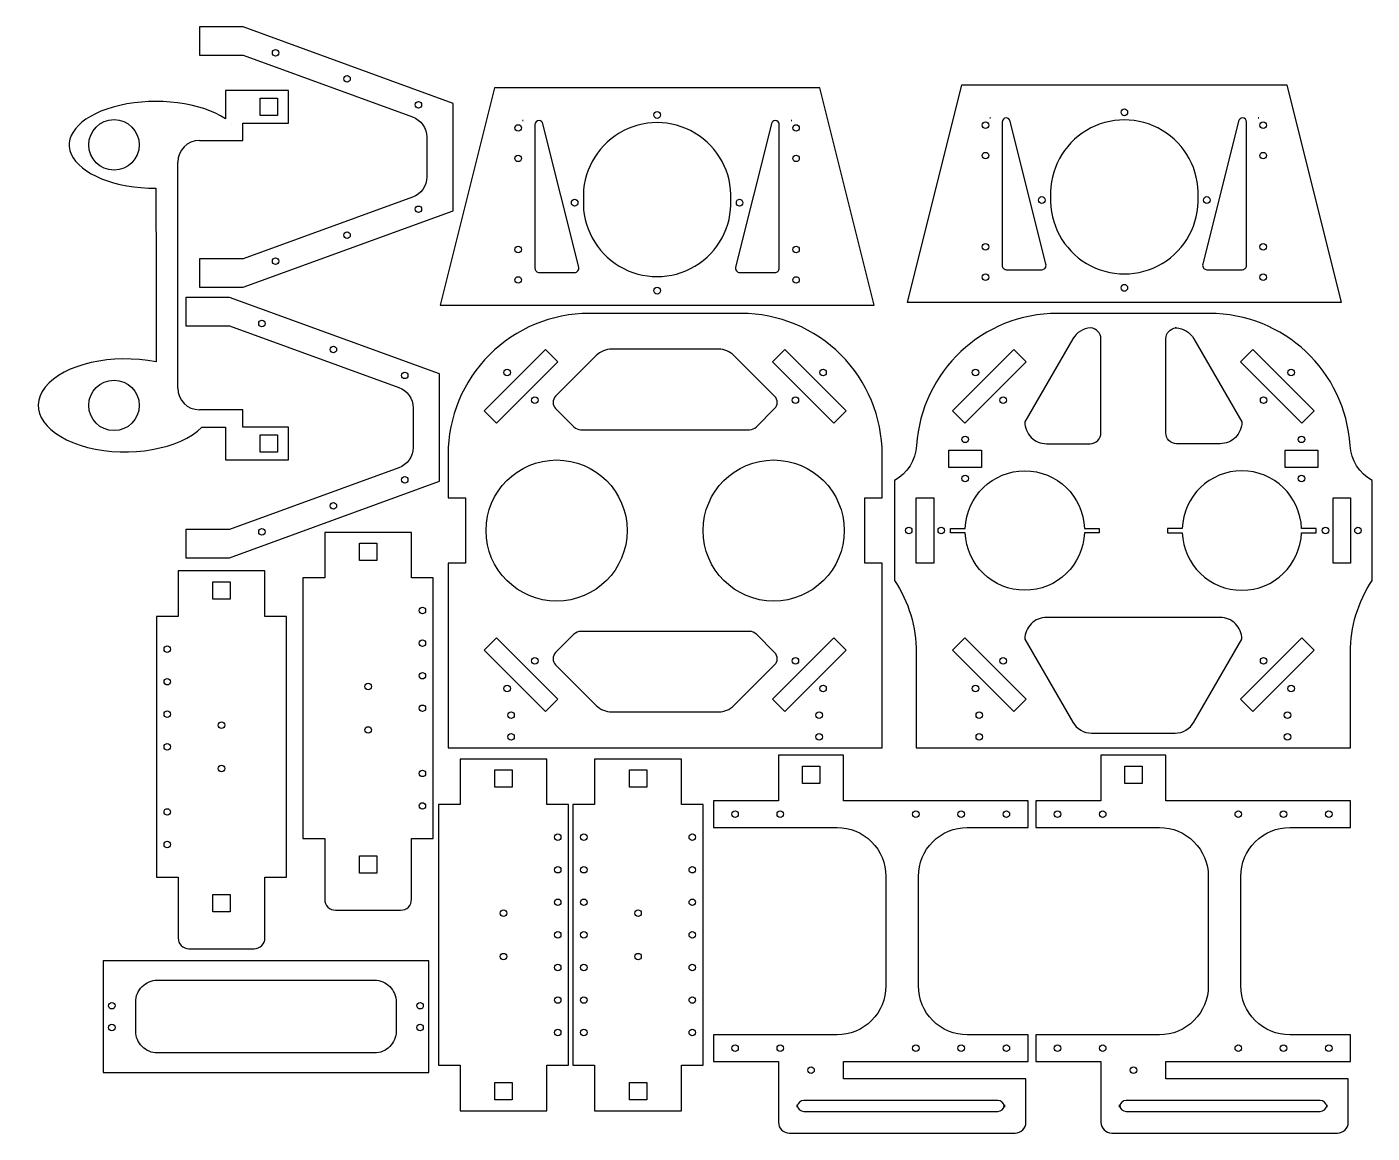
# Model space of a CAD drawing. Header units: millimetres. Extents: x -394 to 226, y -428 to 82.
import ezdxf

# ---------------------------------------------------------------- set-up
doc = ezdxf.new("R2010")
doc.units = ezdxf.units.MM
doc.header["$MEASUREMENT"] = 0

msp = doc.modelspace()

# ---------------------------------------------------------------- linework, layer by layer
for p, q in [((-273.58, 52.63), (-302.58, 52.63)), ((-302.58, 52.63), (-302.58, 39.63)), ((-273.58, 37.63), (-273.58, 52.63)), ((-294.58, 29.62), (-294.58, 37.63)), ((-294.58, 37.63), (-273.58, 37.63)), ((-314.58, 29.62), (-294.58, 29.62)), ((-324.58, -84.36), (-324.58, 19.62)), ((-334.6, 7.63), (-334.58, -32.37)), ((-334.58, -32.37), (-334.58, -72.37)), ((-294.58, -94.36), (-314.58, -94.36)), ((-294.58, -102.37), (-294.58, -94.36)), ((-313.48, -102.37), (-302.58, -102.37)), ((-302.58, -102.37), (-302.58, -117.37)), ((-273.58, -102.37), (-294.58, -102.37)), ((-273.58, -117.37), (-273.58, -102.37)), ((-302.58, -117.37), (-273.58, -117.37))]:
    msp.add_line(p, q)
for points in [[(-314.47, -37.95), (-294.47, -37.95), (-197.61, -2.7), (-197.61, 46.7), (-294.47, 81.95), (-314.47, 81.95), (-314.47, 68.92), (-294.47, 68.92), (-216.44, 40.52, -0.315299), (-209.86, 31.12), (-209.86, 12.88, -0.315299), (-216.44, 3.49), (-294.47, -24.92), (-314.47, -24.92)], [(-165.69, 38.87), (-165.41, 38.87, 0.01709), (-165.55, 38.86, 0.01709)], [(-156.32, 37.35, 0.325148), (-158.12, 38.86, 0.394332), (-159.98, 36.87), (-159.98, -29.13, 0.414214), (-157.98, -31.13), (-141.76, -31.13, 0.487928), (-139.82, -28.65)], [(-137.66, 2.41, 1.043777), (-69.72, 2.41, 1.043777)], [(-47.39, 36.87, 0.394332), (-49.26, 38.86, 0.325148), (-51.06, 37.35), (-67.56, -28.65, 0.487928), (-65.62, -31.13), (-49.39, -31.13, 0.414214), (-47.39, -29.13)], [(-41.96, 38.87), (-41.69, 38.87, 0.01709), (-41.82, 38.86, 0.01709)], [(49.58, 40.13), (49.86, 40.13, 0.01709), (49.72, 40.12, 0.01709)], [(58.96, 38.61, 0.325148), (57.15, 40.12, 0.394332), (55.29, 38.13), (55.29, -27.87, 0.414214), (57.29, -29.87), (73.52, -29.87, 0.487928), (75.46, -27.39)], [(77.62, 3.67, 1.043777), (145.55, 3.67, 1.043777)], [(167.88, 38.13, 0.394332), (166.02, 40.12, 0.325148), (164.21, 38.61), (147.71, -27.39, 0.487928), (149.65, -29.87), (165.88, -29.87, 0.414214), (167.88, -27.87)], [(173.31, 40.13), (173.58, 40.13, 0.01709), (173.45, 40.12, 0.01709)], [(-320.77, -162.54), (-300.77, -162.54), (-203.9, -127.28), (-203.9, -77.89), (-300.77, -42.63), (-320.77, -42.63), (-320.77, -55.67), (-300.77, -55.67), (-222.73, -84.07, -0.315299), (-216.15, -93.47), (-216.15, -111.7, -0.315299), (-222.73, -121.1), (-300.77, -149.5), (-320.77, -149.5)], [(0, -115, 0.414214), (-65, -50), (-135, -50, 0.414214), (-200, -115), (-200, -135), (-192, -135), (-192, -165), (-200, -165), (-200, -250), (0, -250), (0, -165), (-8, -165), (-8, -135), (0, -135)], [(215.6, -110.86, 0.395648), (150.73, -50), (80.73, -50, 0.395648), (15.86, -110.86, -0.253573), (5.73, -127), (5.73, -173, -0.147477), (15.73, -206.17), (15.73, -250), (215.73, -250), (215.73, -206.17, -0.147477), (225.73, -173), (225.73, -127, -0.253573)], [(100.78, -61.7, 0.396719), (96.08, -56.71, 0.256595), (87.84, -61.7), (65.73, -100, 0.414214), (75.73, -110), (95.78, -110, 0.414214), (100.78, -105)], [(130.68, -105), (130.68, -61.7, -0.396719), (135.38, -56.71, -0.015025), (135.68, -56.7), (134.96, -56.7, -0.010623), (135.38, -56.71, -0.256595), (143.62, -61.7), (165.73, -100, -0.414214), (155.73, -110), (135.68, -110, -0.414214)], [(-150.46, -88.14, 0.414214), (-150.46, -93.8), (-142.03, -102.22, 0.198912), (-138.85, -103.54), (-61.15, -103.54, 0.198912), (-57.97, -102.22), (-49.54, -93.8, 0.414214), (-49.54, -88.14), (-68.29, -69.4, 0.198912), (-75.36, -66.47), (-124.64, -66.47, 0.198912), (-131.71, -69.4)], [(38.25, -151), (31.48, -151), (31.48, -149), (38.25, -149, -0.964274), (93.21, -149), (99.98, -149), (99.98, -151), (93.21, -151, -0.964274)], [(138.25, -151, 0.964274), (193.21, -151), (199.98, -151), (199.98, -149), (193.21, -149, 0.964274), (138.25, -149), (131.48, -149), (131.48, -151)], [(-216.86, -319.85), (-216.86, -291.85), (-206.86, -291.85), (-206.86, -171.85), (-216.86, -171.85), (-216.86, -150.85), (-256.86, -150.85), (-256.86, -171.85), (-266.86, -171.85), (-266.86, -291.85), (-256.86, -291.85), (-256.86, -319.85, 0.414214), (-251.86, -324.85), (-221.86, -324.85, 0.414214)], [(-284.39, -337.61), (-284.39, -309.61), (-274.39, -309.61), (-274.39, -189.61), (-284.39, -189.61), (-284.39, -168.61), (-324.39, -168.61), (-324.39, -189.61), (-334.39, -189.61), (-334.39, -309.61), (-324.39, -309.61), (-324.39, -337.61, 0.414214), (-319.39, -342.61), (-289.39, -342.61, 0.414214)], [(75.73, -190, 0.414214), (65.73, -200), (87.84, -238.3, 0.267949), (96.5, -243.3), (134.96, -243.3, 0.267949), (143.62, -238.3), (165.73, -200, 0.414214), (155.73, -190)], [(-57.97, -197.78, 0.198912), (-61.15, -196.46), (-138.85, -196.46, 0.198912), (-142.03, -197.78), (-150.46, -206.2, 0.414214), (-150.46, -211.86), (-131.71, -230.6, 0.198912), (-124.64, -233.53), (-75.36, -233.53, 0.198912), (-68.29, -230.6), (-49.54, -211.86, 0.414214), (-49.54, -206.2)], [(-77.79, -394.51), (-47.79, -394.51), (-47.79, -422.51, 0.414214), (-42.79, -427.51), (61.21, -427.51, 0.414214), (66.21, -422.51), (66.21, -402.51), (-17.79, -402.51), (-17.79, -394.51), (67.21, -394.51), (67.21, -382.26), (39.21, -382.26, -0.414214), (16.71, -359.76), (16.71, -309.26, -0.414214), (39.21, -286.76), (67.21, -286.76), (67.21, -274.51), (-17.79, -274.51), (-17.79, -253.51), (-47.79, -253.51), (-47.79, -274.51), (-77.79, -274.51), (-77.79, -286.76), (-20.79, -286.76, -0.414214), (1.71, -309.26), (1.71, -359.76, -0.414214), (-20.79, -382.26), (-77.79, -382.26)], [(70.76, -394.51), (100.76, -394.51), (100.76, -422.51, 0.414214), (105.76, -427.51), (209.76, -427.51, 0.414214), (214.76, -422.51), (214.76, -402.51), (130.76, -402.51), (130.76, -394.51), (215.76, -394.51), (215.76, -382.26), (187.76, -382.26, -0.414214), (165.26, -359.76), (165.26, -309.26, -0.414214), (187.76, -286.76), (215.76, -286.76), (215.76, -274.51), (130.76, -274.51), (130.76, -253.51), (100.76, -253.51), (100.76, -274.51), (70.76, -274.51), (70.76, -286.76), (127.76, -286.76, -0.414214), (150.26, -309.26), (150.26, -359.76, -0.414214), (127.76, -382.26), (70.76, -382.26)], [(-223.93, -367.1), (-223.93, -380.6, -0.414214), (-233.93, -390.6), (-333.93, -390.6, -0.414214), (-343.93, -380.6), (-343.93, -367.1, -0.414214), (-333.93, -357.1), (-233.93, -357.1, -0.414214)], [(53.29, -417.51, 0.365977), (56.25, -415.01, 0.041886), (56.29, -414.51), (56.29, -415.51, 0.041886), (56.25, -415.01, 0.365977), (53.29, -412.51), (-36.16, -412.51, 0.365977), (-39.12, -415.01, 0.041886), (-39.16, -415.51), (-39.16, -414.51, 0.041886), (-39.12, -415.01, 0.365977), (-36.16, -417.51)], [(201.84, -417.51, 0.365977), (204.8, -415.01, 0.041886), (204.84, -414.51), (204.84, -415.51, 0.041886), (204.8, -415.01, 0.365977), (201.84, -412.51), (112.39, -412.51, 0.365977), (109.43, -415.01, 0.041886), (109.39, -415.51), (109.39, -414.51, 0.041886), (109.43, -415.01, 0.365977), (112.39, -417.51)]]:
    msp.add_lwpolyline(points, format="xyb", close=True)
for points in [[(-28.69, 53.87), (-178.69, 53.87), (-203.69, -46.13), (-3.69, -46.13)], [(186.58, 55.13), (36.58, 55.13), (11.58, -44.87), (211.58, -44.87)], [(-286.58, 41.13), (-286.58, 49.13), (-278.58, 49.13), (-278.58, 41.13)], [(-177.7, -100.59), (-183.35, -94.93), (-155.07, -66.65), (-149.41, -72.3)], [(-50.59, -72.3), (-44.93, -66.65), (-16.65, -94.93), (-22.3, -100.59)], [(38.03, -100.59), (32.38, -94.93), (60.66, -66.65), (66.32, -72.3)], [(165.14, -72.3), (170.8, -66.65), (199.08, -94.93), (193.43, -100.59)], [(-286.58, -105.87), (-278.58, -105.87), (-278.58, -113.87), (-286.58, -113.87)], [(45.73, -121), (30.73, -121), (30.73, -113), (45.73, -113)], [(185.73, -113), (200.73, -113), (200.73, -121), (185.73, -121)], [(15.73, -165), (15.73, -135), (23.73, -135), (23.73, -165)], [(215.73, -165), (207.73, -165), (207.73, -135), (215.73, -135)], [(-232.86, -163.85), (-240.86, -163.85), (-240.86, -155.85), (-232.86, -155.85)], [(-300.39, -181.61), (-308.39, -181.61), (-308.39, -173.61), (-300.39, -173.61)], [(-149.41, -227.7), (-155.07, -233.35), (-183.35, -205.07), (-177.7, -199.41)], [(-22.3, -199.41), (-16.65, -205.07), (-44.93, -233.35), (-50.59, -227.7)], [(66.32, -227.7), (60.66, -233.35), (32.38, -205.07), (38.03, -199.41)], [(193.43, -199.41), (199.08, -205.07), (170.8, -233.35), (165.14, -227.7)], [(-194.49, -255.22), (-194.49, -276.22), (-204.49, -276.22), (-204.49, -396.22), (-194.49, -396.22), (-194.49, -417.22), (-154.49, -417.22), (-154.49, -396.22), (-144.49, -396.22), (-144.49, -276.22), (-154.49, -276.22), (-154.49, -255.22)], [(-178.49, -268.22), (-178.49, -260.22), (-170.49, -260.22), (-170.49, -268.22)], [(-132.48, -255.22), (-132.48, -276.22), (-142.48, -276.22), (-142.48, -396.22), (-132.48, -396.22), (-132.48, -417.22), (-92.48, -417.22), (-92.48, -396.22), (-82.48, -396.22), (-82.48, -276.22), (-92.48, -276.22), (-92.48, -255.22)], [(-116.48, -268.22), (-116.48, -260.22), (-108.48, -260.22), (-108.48, -268.22)], [(-28.79, -266.51), (-36.79, -266.51), (-36.79, -258.51), (-28.79, -258.51)], [(119.76, -266.51), (111.76, -266.51), (111.76, -258.51), (119.76, -258.51)], [(-240.86, -299.85), (-232.86, -299.85), (-232.86, -307.85), (-240.86, -307.85)], [(-308.39, -317.61), (-300.39, -317.61), (-300.39, -325.61), (-308.39, -325.61)], [(-208.93, -348.1), (-358.93, -348.1), (-358.93, -399.6), (-208.93, -399.6)], [(-178.49, -404.22), (-170.49, -404.22), (-170.49, -412.22), (-178.49, -412.22)], [(-116.48, -404.22), (-108.48, -404.22), (-108.48, -412.22), (-116.48, -412.22)]]:
    msp.add_lwpolyline(points, close=True)
for centre, radius in [((-279.47, 69.98), 1.5), ((-246.58, 58.01), 1.5), ((-213.69, 46.03), 1.5), ((-353.94, 27.63), 11.62), ((47.58, 36.67), 1.5), ((175.58, 36.67), 1.5), ((-167.69, 35.41), 1.5), ((-39.69, 35.41), 1.5), ((-167.69, 21.41), 1.5), ((-39.69, 21.41), 1.5), ((47.58, 22.67), 1.5), ((175.58, 22.67), 1.5), ((-213.69, -2.03), 1.5), ((-246.58, -14), 1.5), ((47.58, -19.33), 1.5), ((175.58, -19.33), 1.5), ((-279.47, -25.97), 1.5), ((-167.69, -20.59), 1.5), ((-39.69, -20.59), 1.5), ((-167.69, -34.59), 1.5), ((-39.69, -34.59), 1.5), ((47.58, -33.33), 1.5), ((175.58, -33.33), 1.5), ((-285.77, -54.61), 1.5), ((-252.88, -66.58), 1.5), ((-219.99, -78.55), 1.5), ((-172.75, -77.25), 1.5), ((-27.25, -77.25), 1.5), ((42.98, -77.25), 1.5), ((188.48, -77.25), 1.5), ((-353.94, -92.37), 11.62), ((-160.02, -89.98), 1.5), ((-39.98, -89.98), 1.5), ((55.71, -89.98), 1.5), ((175.75, -89.98), 1.5), ((38.23, -108), 1.5), ((193.23, -108), 1.5), ((-150, -150), 32.5), ((-50, -150), 32.5), ((-219.99, -126.62), 1.5), ((38.23, -126), 1.5), ((193.23, -126), 1.5), ((-252.88, -138.59), 1.5), ((12.23, -150), 1.5), ((27.23, -150), 1.5), ((204.23, -150), 1.5), ((219.23, -150), 1.5), ((-285.77, -150.56), 1.5), ((-211.86, -186.85), 1.5), ((-329.39, -204.61), 1.5), ((-211.86, -201.85), 1.5), ((-160.02, -210.02), 1.5), ((-39.98, -210.02), 1.5), ((55.71, -210.02), 1.5), ((175.75, -210.02), 1.5), ((-211.86, -216.85), 1.5), ((-329.39, -219.61), 1.5), ((-236.86, -221.85), 1.5), ((-172.75, -222.75), 1.5), ((-27.25, -222.75), 1.5), ((42.98, -222.75), 1.5), ((188.48, -222.75), 1.5), ((-329.39, -234.61), 1.5), ((-211.86, -231.85), 1.5), ((-171, -235), 1.5), ((-29, -235), 1.5), ((44.73, -235), 1.5), ((186.73, -235), 1.5), ((-304.39, -239.61), 1.5), ((-236.86, -241.85), 1.5), ((-171, -245), 1.5), ((-29, -245), 1.5), ((44.73, -245), 1.5), ((186.73, -245), 1.5), ((-329.39, -249.61), 1.5), ((-304.39, -259.61), 1.5), ((-211.86, -261.85), 1.5), ((-329.39, -279.61), 1.5), ((-211.86, -276.85), 1.5), ((-67.79, -280.63), 1.5), ((-46.96, -280.63), 1.5), ((15.54, -280.63), 1.5), ((36.37, -280.63), 1.5), ((57.21, -280.63), 1.5), ((80.76, -280.63), 1.5), ((101.59, -280.63), 1.5), ((164.09, -280.63), 1.5), ((184.92, -280.63), 1.5), ((205.76, -280.63), 1.5), ((-149.49, -291.22), 1.5), ((-137.48, -291.22), 1.5), ((-87.48, -291.22), 1.5), ((-329.39, -294.61), 1.5), ((-149.49, -306.22), 1.5), ((-137.48, -306.22), 1.5), ((-87.48, -306.22), 1.5), ((-149.49, -321.22), 1.5), ((-137.48, -321.22), 1.5), ((-87.48, -321.22), 1.5), ((-174.49, -326.22), 1.5), ((-112.48, -326.22), 1.5), ((-149.49, -336.22), 1.5), ((-137.48, -336.22), 1.5), ((-87.48, -336.22), 1.5), ((-174.49, -346.22), 1.5), ((-112.48, -346.22), 1.5), ((-149.49, -351.22), 1.5), ((-137.48, -351.22), 1.5), ((-87.48, -351.22), 1.5), ((-149.49, -366.22), 1.5), ((-137.48, -366.22), 1.5), ((-87.48, -366.22), 1.5), ((-354.93, -368.85), 1.5), ((-212.93, -368.85), 1.5), ((-354.93, -378.85), 1.5), ((-212.93, -378.85), 1.5), ((-149.49, -381.22), 1.5), ((-137.48, -381.22), 1.5), ((-87.48, -381.22), 1.5), ((-67.79, -388.38), 1.5), ((-46.96, -388.38), 1.5), ((15.54, -388.38), 1.5), ((36.37, -388.38), 1.5), ((57.21, -388.38), 1.5), ((80.76, -388.38), 1.5), ((101.59, -388.38), 1.5), ((164.09, -388.38), 1.5), ((184.92, -388.38), 1.5), ((205.76, -388.38), 1.5), ((-32.79, -398.51), 1.5), ((115.76, -398.51), 1.5)]:
    msp.add_circle(centre, radius)
for centre, start, end in [((-314.58, 19.62), 90, 180), ((-314.58, -84.36), 180, 270)]:
    msp.add_arc(centre, 10, start, end)
for centre, ratio, start_param, end_param in [((-334.58, 27.63), 0.500011, 0.643501, 4.711949), ((-334.58, 27.63), 0.500011, 0.523522, 0.523586), ((-348.85, -92.37), 0.535209, 1.206039, 5.797214)]:
    msp.add_ellipse(centre, major_axis=(40, 0), ratio=ratio, start_param=start_param, end_param=end_param)
for centre in [(111.58, 42.65), (-103.69, 41.4), (-141.69, 0.96), (-65.69, 0.96), (73.58, 2.22), (149.58, 2.22), (111.58, -38.22), (-103.69, -39.48)]:
    msp.add_ellipse(centre, major_axis=(0, -1.6), ratio=0.939693)

doc.saveas('drawing.dxf')
